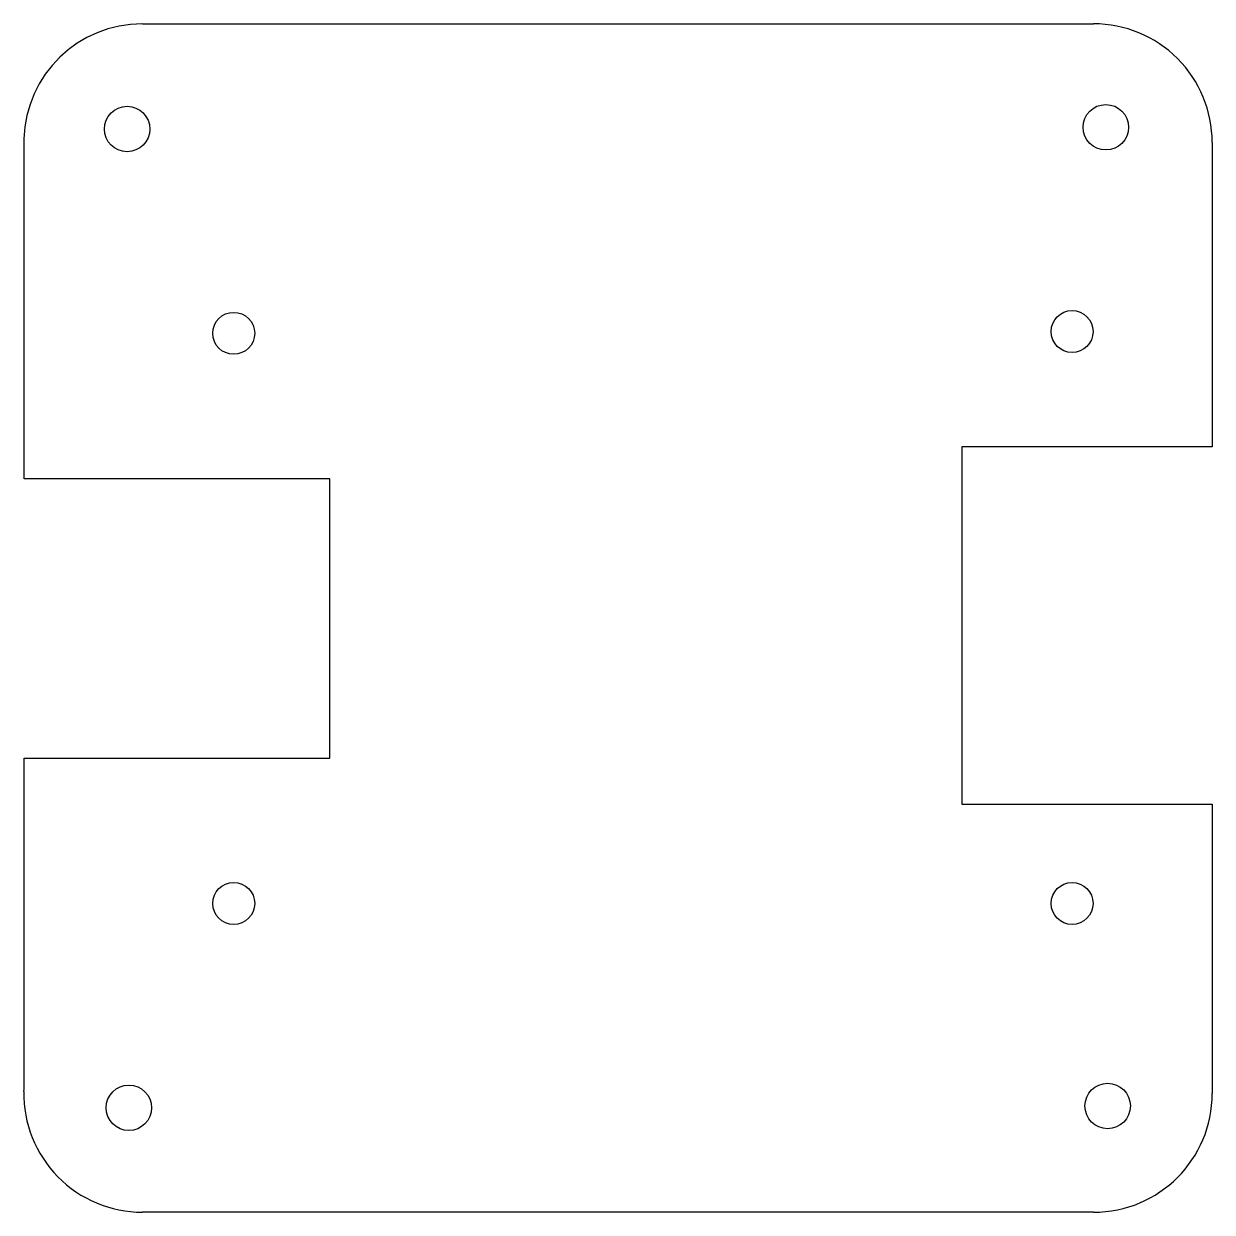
# Model space of a CAD drawing. Extents: x -47.5 to 37.5, y -42.3 to 42.7.
import ezdxf

# ---------------------------------------------------------------- set-up
doc = ezdxf.new("R2010")
doc.units = 0
doc.layers.add('VISIBLE', color=7, linetype='CONTINUOUS')

msp = doc.modelspace()

# ---------------------------------------------------------------- linework, layer by layer
at = {"layer": 'VISIBLE'}
for p, q in [((-38.979, 42.65), (29.021, 42.65)), ((-47.455, 34.49), (-47.462, 34.423)), ((-47.43, 10.117), (-47.43, 34.488)), ((37.508, 34.163), (37.508, 12.403)), ((19.601, 12.39), (19.601, -13.137)), ((37.508, 12.403), (19.614, 12.403)), ((-25.598, 10.117), (-47.43, 10.117)), ((-25.585, -9.835), (-25.585, 10.104)), ((-47.43, -9.848), (-25.598, -9.848)), ((-47.43, -33.514), (-47.43, -9.848)), ((19.614, -13.15), (37.508, -13.15)), ((37.508, -13.15), (37.508, -33.837)), ((-47.465, -33.69), (-47.43, -33.514)), ((29.021, -42.324), (-38.979, -42.324))]:
    msp.add_line(p, q, dxfattribs=at)
for centre, radius in [((-40.076, 35.123), 1.625), ((29.901, 35.25), 1.625), ((27.488, 20.645), 1.5), ((-32.456, 20.518), 1.5), ((-32.456, -20.249), 1.5), ((27.488, -20.249), 1.5), ((30.028, -34.727), 1.625), ((-39.949, -34.854), 1.625)]:
    msp.add_circle(centre, radius, dxfattribs=at)
for centre, radius, start, end in [((-38.979, 34.163), 8.487, 90, 178.24462), ((29.021, 34.163), 8.487, 359.99998, 90), ((-47.442, 34.488), 0.0127, 0, 173.53451), ((19.614, 12.39), 0.0127, 90, 180), ((-25.598, 10.104), 0.0127, 0, 90), ((-25.598, -9.835), 0.0127, 270, 0), ((19.614, -13.137), 0.0127, 180, 270), ((-38.979, -33.837), 8.487, 179.00549, 269.99996), ((29.021, -33.837), 8.487, 270, 0)]:
    msp.add_arc(centre, radius, start, end, dxfattribs=at)

doc.saveas('drawing.dxf')
